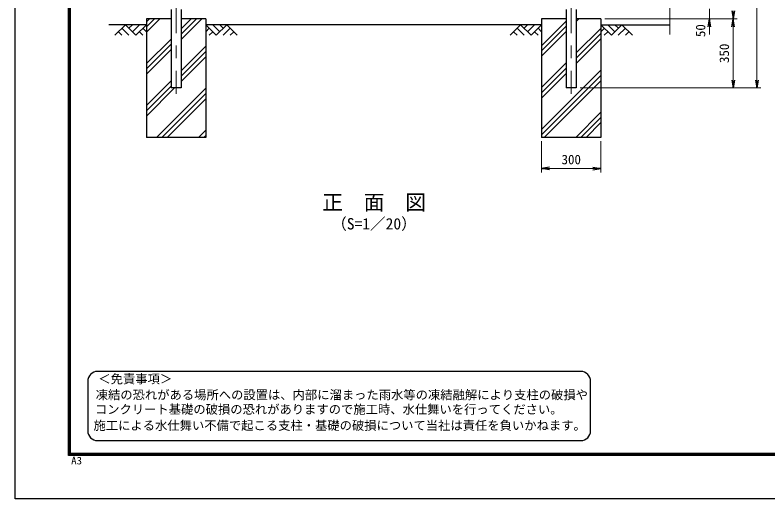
# Model space of a CAD drawing. Units: millimetres, scale not verified. Extents: x -4200 to 4200, y -2970 to 2970.
# Drawn here: x -4200 to -389, y -2970 to -521 of the extents above; entities that cross this region are included whole.
import ezdxf
from ezdxf.enums import TextEntityAlignment as Align

# ---------------------------------------------------------------- set-up
doc = ezdxf.new("R2010")
doc.units = ezdxf.units.MM
doc.header["$LTSCALE"] = 10
doc.linetypes.add('USER1', pattern=[50.8, 31.75, -6.35, 6.35, -6.35])
for name, color, linetype, lineweight in [('0-0_D-TTL-TXT', 7, 'Continuous', 25), ('0-1_D-BMK', 2, 'USER1', 13), ('0-2_D-STR1', 1, 'Continuous', 25), ('0-3_D-STR-DIM', 7, 'Continuous', 13), ('0-9_D-BGD', 7, 'Continuous', 25), ('0-A_D-STR4', 7, 'Continuous', 25), ('0-B_D-DCR-HCH', 7, 'Continuous', 13), ('0-C_D-TTL', 7, 'Continuous', 25)]:
    doc.layers.add(name, color=color, linetype=linetype, lineweight=lineweight)
doc.layers.add('0-4_0', color=7, linetype='Continuous')
doc.styles.add('ＭＳ ゴシック', font='')
doc.styles.get('ＭＳ ゴシック').set_extended_font_data('MS Gothic')

# ---------------------------------------------------------------- blocks, each defined once
blk = doc.blocks.new('_Open')
at = {"layer": '0-4_0'}
blk.add_line((-10, 1.667), (0, 0), dxfattribs=at)
blk.add_lwpolyline([(-10, -1.667), (0, 0), (-10, 0)], dxfattribs=at)

msp = doc.modelspace()

# ---------------------------------------------------------------- linework, layer by layer
at = {"layer": '0-0_D-TTL-TXT', "color": 2}
for p, q in [((-1336.48, -2324.81), (-3782.03, -2324.81)), ((-3832.03, -2374.81), (-3832.03, -2624.81)), ((-1286.48, -2624.81), (-1286.48, -2374.81)), ((-3782.03, -2674.81), (-1336.48, -2674.81))]:
    msp.add_line(p, q, dxfattribs=at)
for centre, start, end in [((-3782.03, -2374.81), 90, 180), ((-1336.48, -2374.81), 0, 90), ((-3782.03, -2624.81), 180, 270), ((-1336.48, -2624.81), 270, 0)]:
    msp.add_arc(centre, 50, start, end, dxfattribs=at)
at = {"layer": '0-1_D-BMK'}
for p, q in [((-3384.97, 1737.06), (-3384.97, -920)), ((-1384.97, 1737.06), (-1384.97, -920))]:
    msp.add_line(p, q, dxfattribs=at)
at = {"layer": '0-2_D-STR1'}
for p, q in [((-3410.37, -493), (-3410.37, -890)), ((-3359.57, -493), (-3359.57, -890)), ((-1410.37, -493), (-1410.37, -890)), ((-1359.57, -493), (-1359.57, -890)), ((-3359.57, -890), (-3410.37, -890)), ((-1359.57, -890), (-1410.37, -890))]:
    msp.add_line(p, q, dxfattribs=at)
at = {"layer": '0-3_D-STR-DIM'}
for p, q in [((-444.97, 1670), (-444.97, -850)), ((-884.97, 359.35), (-884.97, -620)), ((-684.97, -490), (-684.97, -540)), ((-1214.97, -540), (-664.97, -540)), ((-1214.97, -540), (-544.97, -540)), ((-1214.97, -540), (-544.97, -540)), ((-684.97, -580), (-684.97, -620)), ((-564.97, -580), (-564.97, -850)), ((-1339.57, -890), (-424.97, -890)), ((-1339.57, -890), (-544.97, -890)), ((-1534.97, -1160), (-1534.97, -1317.32)), ((-1234.97, -1160), (-1234.97, -1317.32)), ((-1494.97, -1297.32), (-1274.97, -1297.32))]:
    msp.add_line(p, q, dxfattribs=at)
at = {"layer": '0-9_D-BGD'}
for p, q in [((-3534.97, -570), (-3724.97, -570)), ((-1534.97, -570), (-3234.97, -570)), ((-1234.97, -570), (-884.97, -570))]:
    msp.add_line(p, q, dxfattribs=at)
at = {"layer": '0-A_D-STR4'}
for p, q in [((-3534.97, -540), (-3534.97, -1140)), ((-3410.37, -540), (-3534.97, -540)), ((-3234.97, -540), (-3359.57, -540)), ((-3234.97, -540), (-3234.97, -1140)), ((-1534.97, -540), (-1534.97, -1140)), ((-1410.37, -540), (-1534.97, -540)), ((-1234.97, -540), (-1359.57, -540)), ((-1234.97, -540), (-1234.97, -1140)), ((-3234.97, -1140), (-3534.97, -1140)), ((-1234.97, -1140), (-1534.97, -1140))]:
    msp.add_line(p, q, dxfattribs=at)
at = {"layer": '0-B_D-DCR-HCH'}
for p, q in [((-3641.4, -570), (-3694.61, -623.21)), ((-3641.4, -570), (-3588.19, -623.21)), ((-3623.66, -587.74), (-3605.92, -570)), ((-3605.92, -605.47), (-3570.45, -570)), ((-3588.19, -623.21), (-3534.97, -570)), ((-3534.97, -607.92), (-3467.06, -540)), ((-3534.97, -581.4), (-3493.57, -540)), ((-3534.97, -554.89), (-3520.09, -540)), ((-3359.57, -644.65), (-3254.92, -540)), ((-3359.57, -618.13), (-3281.44, -540)), ((-3359.57, -591.62), (-3307.96, -540)), ((-3181.76, -623.21), (-3234.97, -570)), ((-3164.03, -605.47), (-3199.5, -570)), ((-3128.55, -570), (-3181.76, -623.21)), ((-3146.2, -587.83), (-3164.03, -570)), ((-3128.55, -570), (-3075.34, -623.21)), ((-1641.4, -570), (-1694.61, -623.21)), ((-1641.4, -570), (-1588.19, -623.21)), ((-1623.66, -587.74), (-1605.92, -570)), ((-1605.92, -605.47), (-1570.45, -570)), ((-1588.19, -623.21), (-1534.97, -570)), ((-1534.97, -676.21), (-1410.37, -551.61)), ((-1359.57, -553.84), (-1345.74, -540)), ((-1181.76, -623.21), (-1234.97, -570)), ((-1164.03, -605.47), (-1199.5, -570)), ((-1128.55, -570), (-1181.76, -623.21)), ((-1146.2, -587.83), (-1164.03, -570)), ((-1128.55, -570), (-1075.34, -623.21)), ((-3676.87, -605.47), (-3659.05, -623.21)), ((-3659.14, -587.74), (-3623.5, -623.21)), ((-3570.45, -605.47), (-3552.63, -623.21)), ((-3552.71, -587.74), (-3534.97, -605.39)), ((-3217.24, -587.74), (-3234.97, -605.39)), ((-3199.5, -605.47), (-3217.32, -623.21)), ((-3110.81, -587.74), (-3146.45, -623.21)), ((-3093.08, -605.47), (-3110.89, -623.21)), ((-1676.87, -605.47), (-1659.05, -623.21)), ((-1659.14, -587.74), (-1623.5, -623.21)), ((-1570.45, -605.47), (-1552.63, -623.21)), ((-1552.71, -587.74), (-1534.97, -605.39)), ((-1534.97, -702.72), (-1410.37, -578.12)), ((-1534.97, -729.24), (-1410.37, -604.64)), ((-1359.57, -712.94), (-1234.97, -588.34)), ((-1217.24, -587.74), (-1234.97, -605.39)), ((-1199.5, -605.47), (-1217.32, -623.21)), ((-1110.81, -587.74), (-1146.45, -623.21)), ((-1093.08, -605.47), (-1110.89, -623.21)), ((-3534.97, -767.02), (-3410.37, -642.42)), ((-1359.57, -739.45), (-1234.97, -614.85)), ((-1359.57, -765.97), (-1234.97, -641.37)), ((-3534.97, -793.53), (-3410.37, -668.93)), ((-3359.57, -803.75), (-3234.97, -679.15)), ((-3534.97, -820.05), (-3410.37, -695.45)), ((-3359.57, -830.27), (-3234.97, -705.67)), ((-3359.57, -856.78), (-3234.97, -732.18)), ((-1534.97, -888.34), (-1410.37, -763.74)), ((-1534.97, -914.85), (-1410.37, -790.25)), ((-1534.97, -1100.47), (-1234.97, -800.47)), ((-1534.97, -941.37), (-1410.37, -816.77)), ((-1534.97, -1126.99), (-1234.97, -826.99)), ((-3534.97, -979.15), (-3410.37, -854.55)), ((-1521.47, -1140), (-1234.97, -853.5)), ((-3534.97, -1005.67), (-3410.37, -881.07)), ((-3534.97, -1032.18), (-3392.79, -890)), ((-3483.69, -1140), (-3234.97, -891.28)), ((-3457.18, -1140), (-3234.97, -917.8)), ((-3430.66, -1140), (-3234.97, -944.31)), ((-1362.37, -1140), (-1234.97, -1012.6)), ((-1335.86, -1140), (-1234.97, -1039.12)), ((-1309.34, -1140), (-1234.97, -1065.63)), ((-3271.56, -1140), (-3234.97, -1103.41)), ((-3245.04, -1140), (-3234.97, -1129.93))]:
    msp.add_line(p, q, dxfattribs=at)
at = {"layer": '0-C_D-TTL', "color": 2}
msp.add_lwpolyline([(-4200, 2970), (4200, 2970), (4200, -2970), (-4200, -2970)], close=True, dxfattribs=at)
at = {"layer": '0-C_D-TTL'}
for points in [[(-3930, 2750), (3930, 2750), (3930, -2750), (-3930, -2750)], [(-3927.5, 2747.5), (3927.5, 2747.5), (3927.5, -2747.5), (-3927.5, -2747.5)], [(-3925, 2745), (3925, 2745), (3925, -2745), (-3925, -2745)], [(-3922.5, 2742.5), (3922.5, 2742.5), (3922.5, -2742.5), (-3922.5, -2742.5)], [(-3920, 2740), (3920, 2740), (3920, -2740), (-3920, -2740)]]:
    msp.add_lwpolyline(points, close=True, dxfattribs=at)

# ---------------------------------------------------------------- block references
at = {"layer": '0-3_D-STR-DIM', "xscale": 4, "yscale": 4}
for p, rotation in [((-564.97, -540), 270), ((-684.97, -540), 90), ((-564.97, -540), 90), ((-564.97, -890), 270), ((-444.97, -890), 270), ((-1534.97, -1297.32), 180)]:
    msp.add_blockref('_Open', p, dxfattribs=dict(at, rotation=rotation))
msp.add_blockref('_Open', (-1234.97, -1297.32), dxfattribs=at)

# ---------------------------------------------------------------- texts
at = {"layer": '0-0_D-TTL-TXT', "style": 'ＭＳ ゴシック'}
for s, height, p in [('正\u3000面\u3000図', 76.97, (-2644.87, -1530.39)), ('（S=1／20）', 57.7, (-2599.39, -1623.59)), ('＜免責事項＞ \u3000\u3000', 45.67, (-3778.32, -2398.99)), ('凍結の恐れがある場所への設置は、内部に溜まった雨水等の凍結融解により支柱の破損や', 45.67, (-3791.84, -2479.48)), ('コンクリート基礎の破損の恐れがありますので施工時、水仕舞いを行ってください。', 45.67, (-3795.95, -2552.9)), ('施工による水仕舞い不備で起こる支柱・基礎の破損について当社は責任を負いかねます。 ', 45.67, (-3802.95, -2634.4))]:
    msp.add_text(s, height=height, dxfattribs=at).set_placement(p, align=Align.BOTTOM_LEFT)
at = {"layer": '0-3_D-STR-DIM', "style": 'ＭＳ ゴシック'}
for s, p in [('50', (-691.72, -632.63)), ('350', (-571.72, -763.88))]:
    msp.add_text(s, height=48.09, rotation=90, dxfattribs=at).set_placement(p, align=Align.BOTTOM_LEFT)
msp.add_text('300', height=48.09, dxfattribs=at).set_placement((-1433.85, -1290.57), align=Align.BOTTOM_LEFT)
at = {"layer": '0-C_D-TTL', "style": 'ＭＳ ゴシック', "width": 1.05}
msp.add_text('A3', height=38.48, dxfattribs=at).set_placement((-3916.09, -2806.81), align=Align.BOTTOM_LEFT)

doc.saveas('drawing.dxf')
